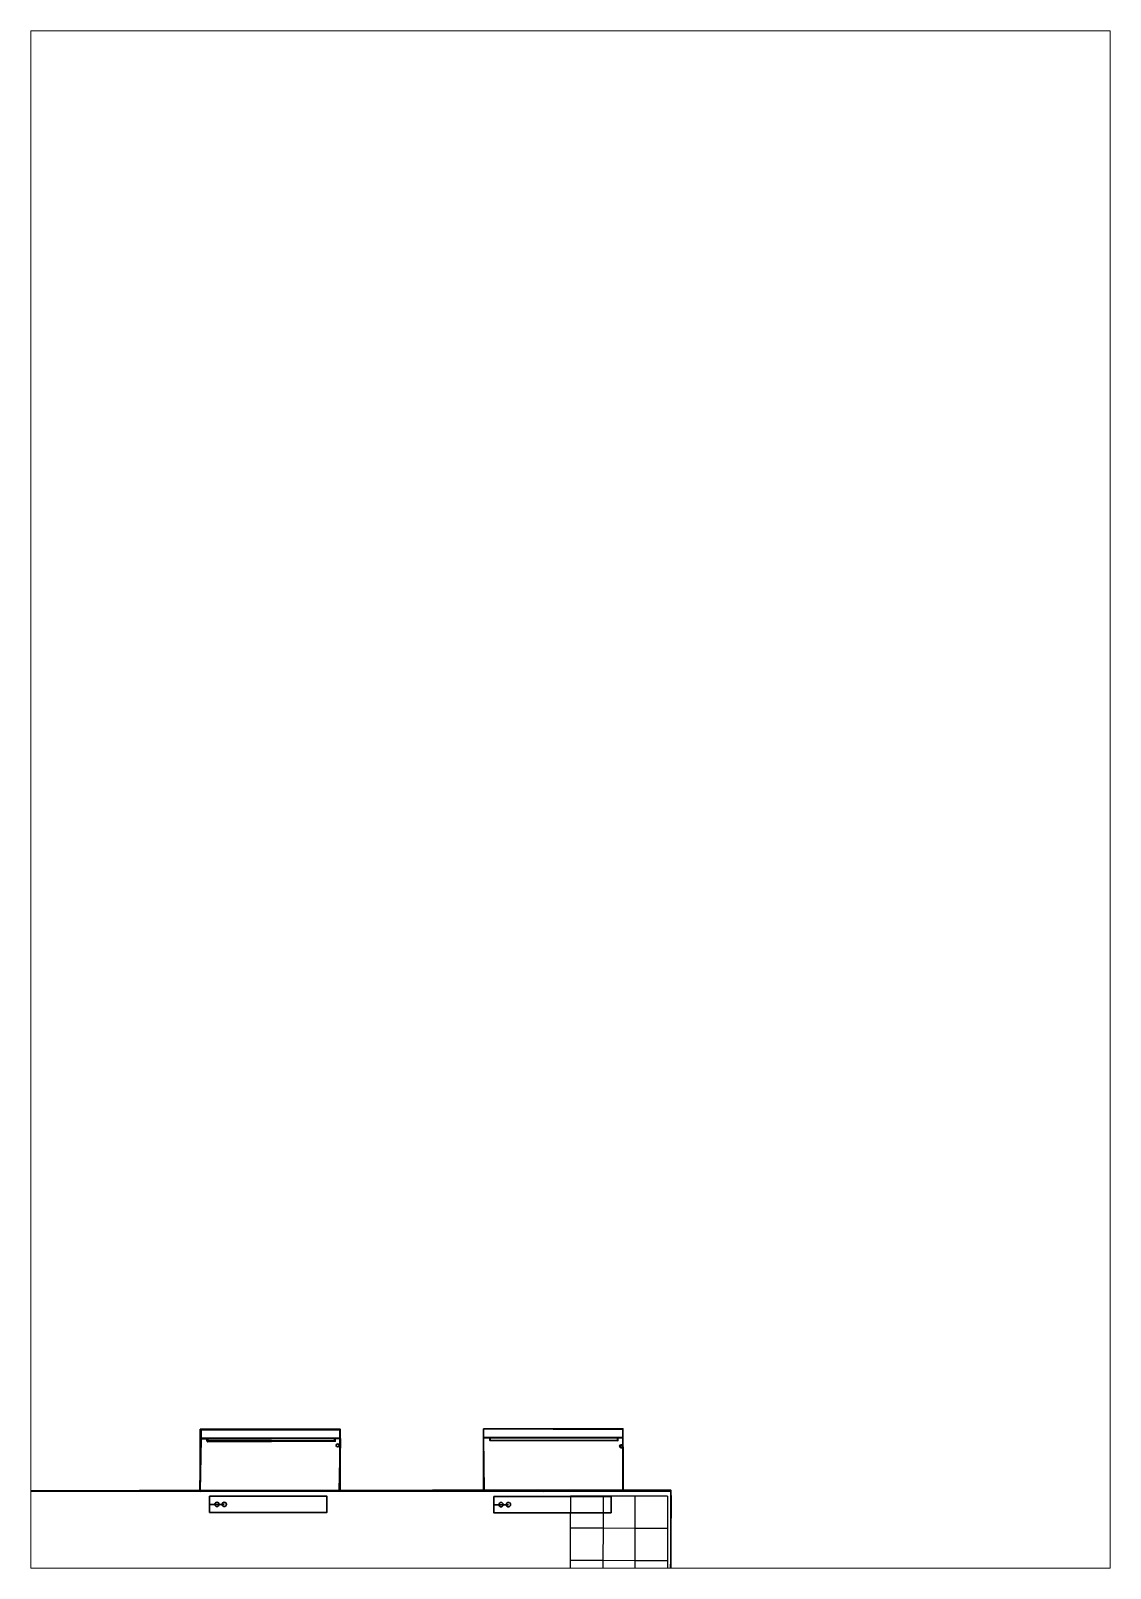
# Paper-space layout 'Лист2 А4' of a CAD drawing. Header units: millimetres. Extents: x 2 to 206, y 3 to 293.
# The model-space entities are those that its viewports show. They can reach past a viewport. Long polylines and large blocks are cut down to what shows.
import ezdxf

# ---------------------------------------------------------------- set-up
doc = ezdxf.new("R2010")
doc.units = ezdxf.units.MM
doc.layers.add('LEICA_3DDISTO_SURFACESCAN', color=8, linetype='Continuous')
doc.layers.add('Сан. Тех. выводы', color=140, linetype='Continuous')
doc.layers.add('ВЭ', color=9, linetype='Continuous', plot=False)
for name, color, linetype, lineweight in [('Линия СКАН', 1, 'Continuous', 30), ('Окно РАМА', 32, 'Continuous', 30), ('Подоконник', 30, 'Continuous', 30), ('ПОЛ', 3, 'Continuous', 30), ('ПОТОЛОК', 150, 'Continuous', 30), ('ПРОЕМЫ', 200, 'Continuous', 30), ('Радиатор', 2, 'Continuous', 30), ('Углы- Стены', 7, 'Continuous', 30), ('Электрика', 1, 'Continuous', 30)]:
    doc.layers.add(name, color=color, linetype=linetype, lineweight=lineweight)

msp = doc.modelspace()

# ---------------------------------------------------------------- linework, layer by layer
at = {"layer": 'LEICA_3DDISTO_SURFACESCAN'}
for p, q in [((2639, -253, 2932), (2640, -33, 2933)), ((2861, -34, 2933), (2640, -33, 2933)), ((2861, -34, 2933), (2860, -254, 2933)), ((3080, -35, 2932), (2861, -34, 2933)), ((3079, -255, 2932), (3080, -35, 2932)), ((3300, -36, 2932), (3080, -35, 2932)), ((3300, -36, 2932), (3299, -256, 2932)), ((3323, -31, 116), (3321, -341, 116)), ((3322, -31, 2907), (3321, -341, 2907)), ((3323, -30, 1047), (3322, -341, 1047)), ((3324, -30, 2288), (3322, -341, 2288)), ((3323, -31, 116), (3322, -31, 426)), ((3322, -31, 426), (3323, -31, 736)), ((3322, -31, 426), (3322, -341, 426)), ((3323, -31, 736), (3322, -341, 736)), ((3323, -31, 1667), (3322, -341, 1667)), ((3323, -31, 1977), (3322, -341, 1977)), ((3323, -31, 2598), (3322, -31, 2907)), ((3323, -31, 2598), (3322, -341, 2598)), ((3323, -31, 736), (3323, -30, 1047)), ((3323, -30, 1047), (3324, -30, 1357)), ((3324, -30, 1357), (3323, -31, 1667)), ((3324, -30, 1357), (3323, -341, 1357)), ((3323, -31, 1977), (3324, -30, 2288)), ((3324, -30, 2288), (3323, -31, 2598)), ((3323, -31, 1667), (3323, -31, 1977)), ((2860, -254, 2933), (2639, -253, 2932)), ((2639, -473, 2933), (2639, -253, 2932)), ((2860, -254, 2933), (2859, -474, 2933)), ((3079, -255, 2932), (2860, -254, 2933)), ((3299, -256, 2932), (3079, -255, 2932)), ((3079, -475, 2933), (3079, -255, 2932)), ((3299, -256, 2932), (3299, -476, 2933)), ((3321, -341, 2907), (3320, -651, 2907)), ((3322, -341, 426), (3320, -651, 426)), ((3321, -341, 116), (3320, -651, 117)), ((3321, -341, 2907), (3322, -341, 2598)), ((3322, -341, 2598), (3321, -651, 2598)), ((3322, -341, 2288), (3321, -651, 2287)), ((3322, -341, 1977), (3321, -651, 1977)), ((3322, -341, 1667), (3321, -651, 1667)), ((3322, -341, 1047), (3321, -651, 1047)), ((3322, -341, 736), (3321, -651, 736)), ((3322, -341, 426), (3321, -341, 116)), ((3322, -341, 2598), (3322, -341, 2288)), ((3322, -341, 2288), (3322, -341, 1977)), ((3322, -341, 1977), (3322, -341, 1667)), ((3322, -341, 1667), (3323, -341, 1357)), ((3323, -341, 1357), (3322, -341, 1047)), ((3323, -341, 1357), (3322, -651, 1357)), ((3322, -341, 1047), (3322, -341, 736)), ((3322, -341, 736), (3322, -341, 426)), ((2638, -694, 2934), (2639, -473, 2933)), ((2859, -474, 2933), (2639, -473, 2933)), ((2859, -474, 2933), (2858, -695, 2933)), ((3079, -475, 2933), (2859, -474, 2933)), ((3078, -696, 2933), (3079, -475, 2933)), ((3299, -476, 2933), (3079, -475, 2933)), ((3299, -476, 2933), (3299, -697, 2934))]:
    msp.add_line(p, q, dxfattribs=at)
at = {"layer": 'Линия СКАН', "elevation": 740}
for points in [[(-219, 0), (-51, 0), (113, -3), (113, 66), (113, 141), (114, 246), (114, 350), (114, 359)], [(1070, 359), (1068, 222), (1068, 93), (1067, -1), (1218, -1), (1392, -1), (1568, -1), (1758, -1), (1936, -1), (2044, -1), (2044, 118), (2044, 240), (2044, 363)], [(2996, 364), (2997, 241), (2998, 115), (2997, -2), (3162, 2), (3322, 3), (3322, -114), (3322, -193)]]:
    msp.add_lwpolyline(points, dxfattribs=at)
at = {"layer": 'Окно РАМА'}
for points, elevation in [([(114, 421), (114, 361), (1069, 361), (1069, 421)], 740), ([(2044, 425), (2996, 425), (2996, 365), (2044, 365)], 737), ([(2046, 423), (2996, 420), (2996, 360), (2046, 363)], 2732), ([(120, 414), (120, 354), (1066, 358), (1066, 418)], 2727), ([(159, 361), (1029, 361), (1029, 342), (159, 342)], 794), ([(165, 354), (1035, 358), (1035, 339), (165, 335)], 2200), ([(2088, 364), (2958, 364), (2958, 345), (2088, 345)], 790), ([(2090, 363), (2960, 361), (2960, 342), (2090, 344)], 2198)]:
    msp.add_lwpolyline(points, close=True, dxfattribs=dict(at, elevation=elevation))
for points in [[(114, 421, 740), (120, 414, 2727)], [(1069, 421, 740), (1066, 418, 2727)], [(2046, 423, 2732), (2044, 425, 737)], [(2996, 425, 737), (2996, 420, 2732)], [(120, 354, 2727), (114, 361, 740)], [(159, 361, 794), (165, 354, 2200)], [(165, 335, 2200), (159, 342, 794)], [(1029, 361, 794), (1035, 358, 2200)], [(1035, 339, 2200), (1029, 342, 794)], [(1069, 361, 740), (1066, 358, 2727)], [(2044, 365, 737), (2046, 363, 2732)], [(2088, 364, 790), (2090, 363, 2198)], [(2090, 344, 2198), (2088, 345, 790)], [(2958, 364, 790), (2960, 361, 2198)], [(2960, 342, 2198), (2958, 345, 790)], [(2996, 360, 2732), (2996, 365, 737)]]:
    msp.add_polyline3d(points, dxfattribs=at)
at = {"layer": 'Подоконник'}
msp.add_polyline3d([(114, 361, 719), (787, 361, 720), (1069, 361, 719), (1067, 0, 718), (890, 1, 719), (625, -1, 719), (395, -1, 719), (112, -2, 718), (113, 147, 718), (114, 361, 719)], dxfattribs=at)
msp.add_polyline3d([(2044, -1, 720), (2044, 365, 719), (2525, 365, 719), (2996, 365, 716), (2998, 115, 716), (2998, -1, 717), (2787, -2, 718), (2454, -3, 719)], close=True, dxfattribs=at)
at = {"layer": 'ПОЛ'}
msp.add_lwpolyline([(-1147, -2), (-528, -1), (249, -2), (1168, 0), (1821, 0), (2404, 0), (2961, 0), (3323, 0), (3322, -202), (3321, -469), (3320, -651)], dxfattribs=at)
at = {"layer": 'ПОТОЛОК'}
msp.add_polyline3d([(-1583, 0, 2930), (-985, 2, 2931), (-300, 3, 2932), (851, 4, 2933), (1697, 6, 2933), (2126, 6, 2933), (2636, 6, 2933), (2862, 7, 2933), (3082, 7, 2932), (3322, 7, 2932), (3321, -261, 2932), (3321, -479, 2933), (3320, -700, 2934)], dxfattribs=at)
at = {"layer": 'ПРОЕМЫ'}
for points in [[(1066, 358, 2724), (1065, 211, 2727), (1061, 3, 2729), (541, 1, 2728), (113, 2, 2729), (120, 354, 2727)], [(2049, 4, 2729), (2046, 363, 2732), (2996, 360, 2728), (2996, 5, 2731), (2502, 4, 2730)]]:
    msp.add_polyline3d(points, close=True, dxfattribs=at)
for points in [[(112, -2, 718), (113, 2, 2729)], [(1061, 3, 2729), (1067, 0, 718)], [(2044, -1, 720), (2049, 4, 2729)], [(2996, 5, 2731), (2998, -1, 717)]]:
    msp.add_polyline3d(points, dxfattribs=at)
at = {"layer": 'Радиатор'}
for p, q in [((178, -36, 112), (178, -36, 647)), ((228, -91, 112), (228, -91, 97)), ((278, -91, 112), (278, -91, 97)), ((978, -36, 112), (978, -36, 647)), ((2115, -38, 108), (2115, -38, 643)), ((2165, -93, 108), (2165, -93, 93)), ((2215, -93, 108), (2215, -93, 93)), ((2915, -38, 108), (2915, -38, 643)), ((178, -146, 647), (178, -146, 112)), ((978, -146, 112), (978, -146, 647)), ((2115, -148, 643), (2115, -148, 108)), ((2915, -148, 108), (2915, -148, 643))]:
    msp.add_line(p, q, dxfattribs=at)
for points, elevation in [([(178, -36), (978, -36), (978, -146), (178, -146)], 112), ([(178, -36), (978, -36), (978, -146), (178, -146)], 647), ([(2115, -38), (2915, -38), (2915, -148), (2115, -148)], 108), ([(2115, -38), (2915, -38), (2915, -148), (2115, -148)], 643)]:
    msp.add_lwpolyline(points, close=True, dxfattribs=dict(at, elevation=elevation))
for points, elevation in [([(178, -91), (228, -91)], 112), ([(178, -91), (278, -91)], 112), ([(2115, -93), (2165, -93)], 108), ([(2115, -93), (2215, -93)], 108)]:
    msp.add_lwpolyline(points, dxfattribs=dict(at, elevation=elevation))
for centre in [(228, -91, 112), (278, -91, 112), (2165, -93, 108), (2215, -93, 108)]:
    msp.add_circle(centre, 15, dxfattribs=at)
at = {"layer": 'Сан. Тех. выводы'}
for centre in [(228, -91, 97), (278, -92, 97), (2165, -93, 93), (2215, -92, 93)]:
    msp.add_circle(centre, 15, dxfattribs=at)
at = {"layer": 'Углы- Стены'}
msp.add_polyline3d([(3323, 0, 0), (3322, 7, 2932)], dxfattribs=at)
at = {"layer": 'Электрика', "extrusion": (0, -1, 0)}
for points, elevation in [([(-39, 642), (28, 642), (28, 359), (-39, 359)], -1), ([(1103, 635), (1170, 635), (1170, 352), (1103, 352)], -1), ([(1449, 1744), (1657, 1744), (1657, 1675), (1449, 1675)], -1), ([(1945, 635), (2015, 635), (2015, 353), (1945, 353)], 2), ([(3025, 635), (3093, 635), (3093, 352), (3025, 352)], 2)]:
    msp.add_lwpolyline(points, close=True, dxfattribs=dict(at, elevation=elevation))
at = {"layer": 'Электрика'}
for centre in [(1051, 311, 2717), (2983, 305, 2722), (2986, 304, 2723)]:
    msp.add_circle(centre, 10, dxfattribs=at)

psp = doc.layouts.new('Лист2 А4')

# ---------------------------------------------------------------- viewports
at = {"layer": 'ВЭ'}
psp.add_viewport(center=(104.18, 148), size=(203.89, 290.331), view_center_point=(2638.19, 4712.99), view_height=10478.559, dxfattribs=at)

doc.saveas('drawing.dxf')
